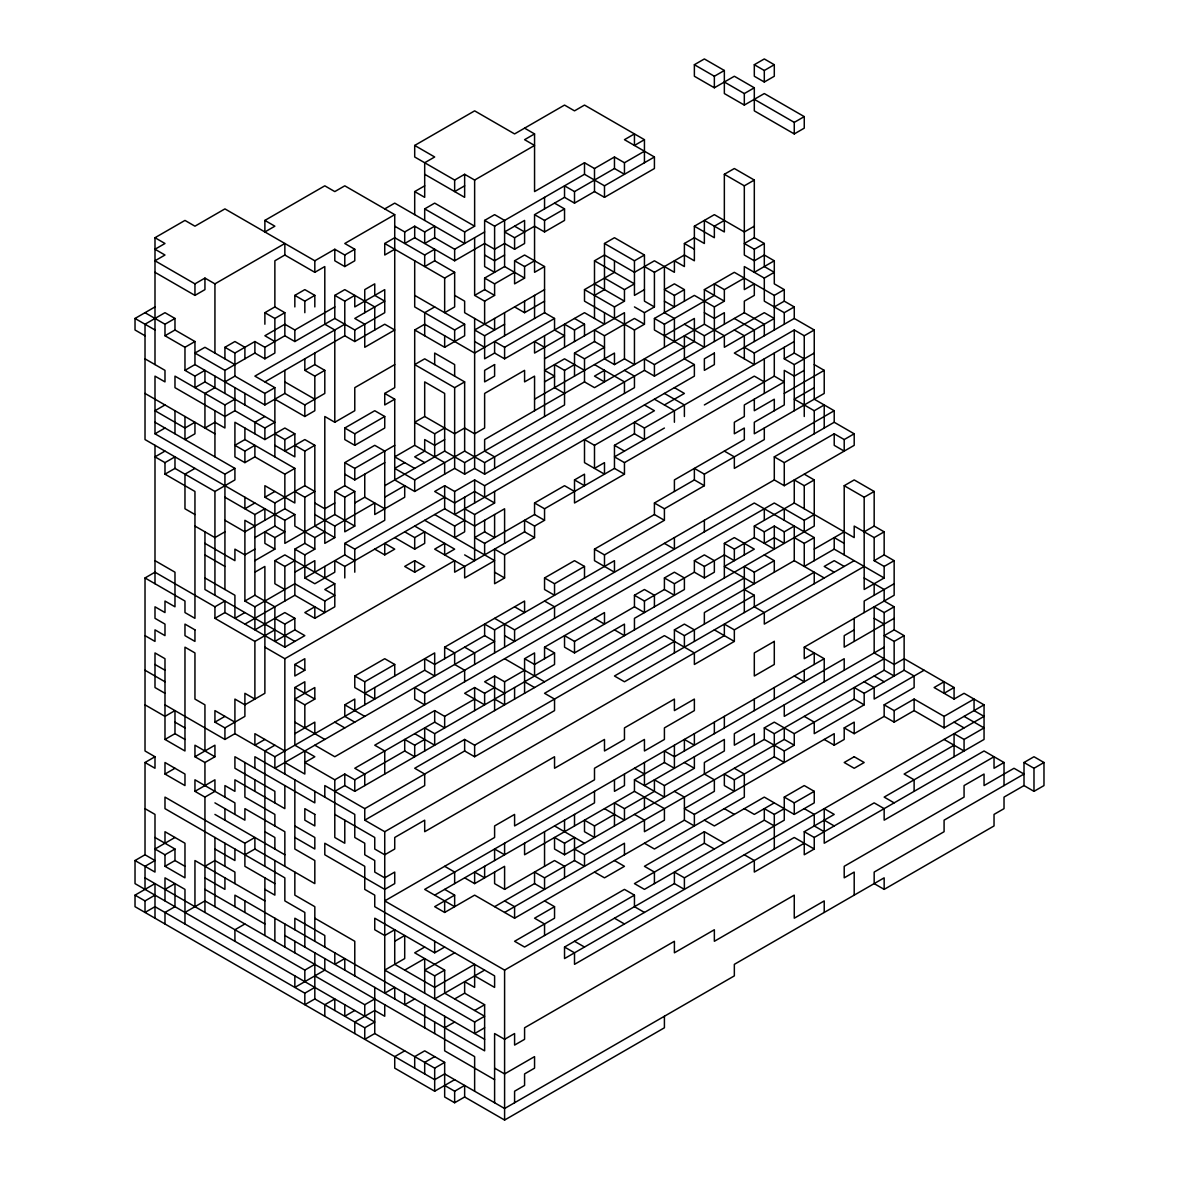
<?xml version="1.0" encoding="UTF-8"?>
<svg xmlns="http://www.w3.org/2000/svg" width="1179" height="1179" viewBox="0 0 1179 1179"><rect width="100%" height="100%" fill="white"/><g stroke="black" fill="none" stroke-linecap="round" stroke-linejoin="round"><path stroke-width="1.5" d="M154.994 364.591L154.994 237.716L184.97 220.414L194.948 226.191L224.924 208.889L314.822 260.78L334.792 249.255L344.784 255.018L354.776 249.255L354.776 260.78L344.784 266.557L334.792 260.78L334.792 249.255M264.877 220.414L274.869 226.191L264.877 231.954L264.877 220.414L324.8 185.825L334.792 191.587L344.784 185.825L394.729 214.652L394.729 387.655L384.737 393.432L384.737 404.957L394.729 399.195L394.729 479.927L414.699 491.466L454.652 468.402L464.644 474.164L474.636 468.402L484.628 474.164L634.449 387.655L634.449 376.13L624.457 370.353M644.441 151.221L624.457 162.746L614.465 156.984L594.496 168.523L584.504 162.746L534.559 191.587L534.559 133.92L524.581 139.682L534.559 145.444L474.636 180.048L464.644 174.286L454.652 180.048L414.699 156.984L414.699 145.444L474.636 110.855L514.589 133.92L564.535 105.078L574.512 110.855L584.504 105.078L644.441 139.682L644.441 162.746M145.017 335.75L135.025 329.987L135.025 318.463L154.994 306.923M154.994 237.716L164.986 243.493L154.994 249.255L164.986 255.018L154.994 260.78L194.948 283.859L204.94 278.082L214.932 283.859L284.846 243.493L284.846 255.018L314.822 272.32L324.8 266.557L324.8 324.225L334.792 329.987L334.792 422.259L324.8 416.496L324.8 543.372L334.792 537.595L334.792 526.07L374.745 502.991L374.745 514.53L404.706 497.229L404.706 485.704L384.737 497.229M154.994 272.32L194.948 295.384L204.94 289.621L204.94 278.082M145.017 312.686L164.986 324.225L174.978 318.463L174.978 329.987L194.948 341.527L194.948 364.591L264.877 404.957L284.846 393.432L304.83 404.957L324.8 393.432L324.8 370.353L314.822 364.591L304.83 370.353L304.83 358.829M284.846 255.018L274.869 260.78L274.869 306.923L284.846 312.686L284.846 335.75L294.838 341.527L334.792 318.463L354.776 329.987L384.737 312.686L384.737 289.621L354.776 306.923L354.776 295.384L344.784 301.161L334.792 295.384L334.792 318.463M164.986 324.225L164.986 335.75L174.978 329.987M384.737 208.889L394.729 203.127L464.644 243.493L464.644 231.954L424.691 208.889L424.691 220.414M414.699 214.652L414.699 191.587L424.691 185.825M394.729 214.652L344.784 243.493L354.776 249.255M164.986 335.75L184.97 347.289L194.948 341.527M424.691 208.889L434.683 203.127L474.636 226.191L474.636 180.048M464.644 185.825L454.652 191.587L454.652 180.048M264.877 324.225L264.877 312.686L274.869 306.923M294.838 306.923L294.838 295.384L304.83 289.621L314.822 295.384L314.822 306.923M384.737 243.493L394.729 237.716L424.691 255.018L434.683 249.255L434.683 260.795L454.652 272.32L454.652 306.923L444.66 312.686L444.66 278.082L384.737 243.493L384.737 255.018L394.729 249.255M394.729 226.191L404.706 231.954L414.699 226.191L424.691 231.954L434.683 226.191L434.683 237.716L454.652 249.255L484.628 231.954M694.372 64.712L704.364 58.95L724.348 70.489L724.348 93.554L744.317 105.078L764.301 93.554L804.255 116.618L804.255 128.157L794.263 133.92L754.309 110.855L754.309 87.791L734.34 76.252L714.356 87.791L694.372 76.252L694.372 64.712L714.356 76.252L724.348 70.489M184.97 347.289L184.97 370.353L194.948 364.591M224.924 358.829L224.924 347.289L234.916 341.527L244.893 347.289L244.893 358.829M264.877 312.686L274.869 318.463L284.846 312.686M294.838 295.384L304.83 301.161L314.822 295.384M554.543 203.127L564.535 208.889L564.535 220.414L544.551 231.954L534.559 226.191L514.589 237.716L504.597 231.954L524.581 220.414L524.581 243.493L514.589 249.255L504.597 243.493L494.605 249.255L484.628 243.493L454.652 260.795L414.699 237.716L404.706 243.493L404.706 231.954M184.97 370.353L194.948 376.13L204.94 370.353L204.94 381.893L274.869 422.259L264.877 428.021L234.916 410.719L224.924 416.496L174.978 387.655L174.978 376.13L224.924 404.957L234.916 399.195M224.924 347.289L234.916 353.052L254.885 341.527L264.877 347.289L284.846 335.75M334.792 295.384L344.784 289.621L374.745 306.923L374.745 329.987M434.683 237.716L424.691 243.493L424.691 231.954M164.986 404.957L154.994 410.719L184.97 428.021L194.948 422.259L194.948 433.798L184.97 439.561L184.97 416.496M204.94 381.893L194.948 387.655L194.948 376.13M234.916 364.591L204.94 347.289L194.948 353.052L224.924 370.353L254.885 353.052L264.877 358.829L274.869 353.052L274.869 318.463M274.869 341.527L264.877 335.75L284.846 324.225L294.838 329.987L334.792 306.923M464.644 231.954L474.636 226.191M484.628 220.414L494.605 226.191L494.605 272.32L484.628 266.557L484.628 220.414L494.605 214.652L504.597 220.414L504.597 266.557L524.581 278.097L524.581 266.557L534.559 260.795M754.309 64.712L764.301 58.95L774.294 64.712L774.294 76.252L764.301 82.014L754.309 76.252L754.309 64.712L764.301 70.489L774.294 64.712M224.924 381.893L234.916 376.13L264.877 393.418L274.869 387.655L274.869 456.862M434.683 260.795L424.691 266.557L424.691 255.018M494.605 226.191L584.504 174.286L604.488 185.825L654.419 156.984L654.419 168.523L604.488 197.35L594.496 191.587L574.512 203.127L564.535 197.35L534.559 214.652L534.559 272.32L544.551 266.557L544.551 312.686L474.636 353.052L424.691 324.225L414.699 329.987L414.699 445.323L444.66 462.625L444.66 474.164M644.441 139.682L634.449 145.459L634.449 133.92L624.457 139.682L654.419 156.984M145.017 358.829L164.986 370.353L164.986 381.893L154.994 376.13L154.994 433.798L164.986 428.021M344.784 324.225L254.885 376.13L274.869 387.655M564.535 197.35L564.535 185.825L574.512 191.587L614.465 168.523L624.457 174.286L624.457 162.746M724.348 82.014L744.317 93.554L754.309 87.791M264.877 381.893L344.784 335.75L354.776 341.527L384.737 324.225L394.729 329.987L364.753 347.289L364.753 324.225L354.776 318.463L384.737 301.161L374.745 295.384L374.745 283.859L364.753 289.621L364.753 312.686M444.66 278.082L454.652 272.32M534.559 214.652L544.551 220.414L564.535 208.889M164.986 451.1L154.994 456.862L164.986 462.625L174.978 456.862L174.978 468.402L164.986 474.164L164.986 462.625M504.597 255.018L494.605 260.795L484.628 255.018M304.83 370.353L314.822 376.13L324.8 370.353M434.683 306.923L424.691 312.686L424.691 335.764M474.636 237.716L474.636 295.384L484.628 289.621L484.628 278.082L504.597 266.557M524.581 278.097L514.589 283.859L514.589 260.795L524.581 255.018L544.551 266.557M264.877 416.496L254.885 422.259L254.885 433.798M484.628 278.082L494.605 283.859L514.589 272.32M194.948 468.402L184.97 474.164L184.97 508.768L194.948 514.53M244.893 428.021L244.893 439.561L234.916 445.323L244.893 451.1L254.885 445.323L254.885 456.862L284.846 474.164L294.838 468.387L294.838 502.991L264.877 485.689L264.877 497.229L274.869 502.991L304.83 485.689L314.822 491.466L304.83 497.229L294.838 491.466M474.636 295.384L484.628 301.161L494.605 295.384L494.605 283.859M754.309 99.316L794.263 122.38L804.255 116.618M254.885 456.862L244.893 462.625L234.916 456.862L234.916 422.259L264.877 439.561L284.846 428.021L294.838 433.798L294.838 456.862L274.869 445.323M274.869 399.195L304.83 416.496L314.822 410.719L314.822 376.13M394.729 364.591L354.776 387.655L354.776 410.719L334.792 422.259M414.699 260.795L414.699 306.923L454.652 329.987L464.644 324.225L464.644 335.764L444.66 347.289L414.699 329.987M594.496 295.398L604.488 289.621L604.488 243.493L614.465 237.716L644.441 255.018L644.441 301.161L654.419 306.923L654.419 272.32L644.441 266.557M594.496 318.463L594.496 260.795L604.488 255.018L634.449 272.32L654.419 260.795L674.403 272.32L674.403 260.795L684.395 266.557L684.395 243.493L694.372 237.731L704.364 243.493L704.364 220.429L724.348 231.954L724.348 174.286L734.34 168.523L754.309 180.048L754.309 237.731L744.317 243.493L754.309 249.255L764.301 243.493L764.301 266.557L774.294 272.32L764.301 278.097L744.317 266.557L744.317 289.621L754.309 283.859L754.309 295.398L744.317 301.161L744.317 312.686L764.301 324.225L764.301 335.764M154.994 433.798L224.924 474.164L234.916 468.387L234.916 479.927L214.932 491.466L174.978 468.402M274.869 433.798L284.846 439.561L294.838 433.798M544.551 289.621L474.636 329.987L484.628 335.764L504.597 324.225M514.589 306.923L524.581 312.686L544.551 301.161M724.348 174.286L744.317 185.825L754.309 180.048M294.838 445.323L304.83 451.1L314.822 445.323L314.822 526.07L334.792 537.595M344.784 428.021L374.745 410.719L384.737 416.496L384.737 428.021L354.776 445.323L344.784 439.561L344.784 428.021L354.776 433.798L384.737 416.496M654.419 306.923L644.441 312.686L644.441 324.225L634.449 329.987L584.504 301.161L584.504 289.621L614.465 272.32L614.465 260.795M604.488 243.493L634.449 260.795L644.441 255.018M654.419 272.32L684.395 255.018L694.372 260.795L694.372 226.191L714.356 214.652L744.317 231.954L754.309 226.191M604.488 312.686L604.488 324.225L584.504 312.686L504.597 358.829L494.605 353.052L484.628 358.829L484.628 335.764M494.605 353.052L494.605 341.527L504.597 347.289L554.543 318.463L554.543 329.987L564.535 335.764L534.559 353.066L534.559 341.527L544.551 347.289M724.348 220.429L714.356 226.191L714.356 237.731L694.372 226.191M254.885 502.991L244.893 508.768L244.893 497.229M264.877 497.229L274.869 491.466M464.644 381.893L424.691 358.829L414.699 364.591L454.652 387.655L464.644 381.893L464.644 451.1L414.699 479.927L394.729 468.402L404.706 462.625M604.488 278.097L624.457 289.621L634.449 283.859L594.496 260.795M145.017 889.379L145.017 866.314L154.994 860.537L145.017 854.775L145.017 762.504L154.994 768.266L154.994 756.741L145.017 750.979L145.017 577.961L154.994 572.198L214.932 606.802L224.924 601.039L224.924 612.564L284.846 647.168L304.83 635.628L294.838 629.866L294.838 618.327L284.846 612.564L254.885 629.866L254.885 606.802L244.893 601.039L244.893 520.293L254.885 526.07M224.924 531.832L214.932 537.595L194.948 526.07M224.924 497.229L254.885 514.53L264.877 508.768L264.877 520.293M354.776 491.466L344.784 497.229L344.784 531.832L354.776 526.07L354.776 491.466L344.784 485.689L344.784 462.625L374.745 445.323L384.737 451.1L384.737 520.293L344.784 543.372L344.784 554.896L354.776 560.659M534.559 410.734L534.559 376.13L524.581 381.893L524.581 370.353L484.628 393.432L484.628 428.021L474.636 433.798L464.644 428.021L454.652 433.798L424.691 416.496L414.699 422.259L434.683 433.798L444.66 428.021M564.535 347.289L564.535 324.225L574.512 329.987L584.504 324.225L584.504 335.764M584.504 289.621L614.465 306.923L624.457 301.161L624.457 289.621M644.441 289.621L634.449 295.398L634.449 260.795M284.846 474.164L284.846 508.768L244.893 531.832L224.924 520.293M344.784 462.625L354.776 468.387L394.729 445.323M544.551 358.829L624.457 312.686L624.457 358.829L614.465 364.591L604.488 358.829L604.488 335.764L634.449 318.463L644.441 324.225M254.885 537.595L274.869 526.07L274.869 502.991M174.978 318.463L164.986 312.686L145.017 324.225L145.017 439.561L284.846 520.293L294.838 514.53L294.838 526.07L314.822 537.595L324.8 531.832M354.776 526.07L334.792 514.53L334.792 491.466L344.784 485.689M344.784 474.164L354.776 479.927L384.737 462.625M414.699 445.323L394.729 456.862L414.699 468.402M574.512 376.13L574.512 353.066L594.496 341.527L594.496 329.987L604.488 335.764M684.395 289.621L674.403 283.859L664.411 289.621L674.403 295.398L684.395 289.621L684.395 301.161M254.885 549.134L244.893 554.896L234.916 549.134L234.916 560.659L204.94 543.357M274.869 537.595L274.869 549.134L264.877 543.372L264.877 531.832L274.869 537.595L284.846 531.832L274.869 526.07M334.792 502.991L324.8 508.768L314.822 502.991M444.66 439.561L434.683 445.323L424.691 439.561L424.691 451.1L414.699 456.862L424.691 462.625M544.551 381.893L554.543 376.13L544.551 370.353L564.535 358.829L584.504 370.353M564.535 393.432L554.543 387.655L554.543 364.591L564.535 370.353L574.512 364.591M574.512 353.066L584.504 358.829L604.488 347.289L594.496 341.527M684.395 347.289L654.419 329.987L654.419 318.463L694.372 295.398L714.356 306.923L714.356 341.527M494.605 468.402L494.605 456.862L484.628 451.1L484.628 439.561L584.504 381.893L594.496 387.655L704.364 324.225L704.364 289.621L734.34 272.32L774.294 295.398L784.271 289.621L784.271 301.161L794.263 306.923L794.263 318.463L734.34 353.066L754.309 364.591L754.309 353.066L794.263 329.987L804.255 335.764L814.247 329.987L814.247 399.195L834.216 410.734L834.216 422.259L774.294 456.862L774.294 479.927L514.589 629.866L494.605 618.341M254.885 560.659L274.869 549.134M334.792 514.53L284.846 543.372L284.846 520.293M354.776 502.991L364.753 497.229L384.737 508.768M384.737 485.704L444.66 451.1L464.644 462.625L564.535 404.957L564.535 370.353M534.559 399.195L614.465 353.066L614.465 364.591M654.419 318.463L664.411 324.225L714.356 295.398L714.356 283.859L724.348 289.621L744.317 278.097M784.271 289.621L774.294 283.859L774.294 260.795L754.309 272.32L754.309 249.255M254.885 572.198L264.877 566.436L264.877 693.296L244.893 704.836L234.916 699.073L234.916 733.677L274.869 756.741L424.691 670.232L434.683 676.009L434.683 652.93L364.753 693.296M284.846 589.5L274.869 583.738L274.869 560.659L284.846 554.896L334.792 583.738L334.792 606.802L314.822 618.327L304.83 612.564L314.822 606.802L314.822 618.327M254.885 606.802L294.838 583.738L324.8 601.039L324.8 612.564L294.838 595.262L294.838 549.134L304.83 543.372L314.822 549.134L314.822 537.595M664.411 335.764L694.372 318.463L694.372 341.527L654.419 364.591L644.441 358.829L644.441 370.368L484.628 462.625L464.644 451.1M714.356 306.923L724.348 301.161L724.348 289.621M274.869 560.659L284.846 566.436L294.838 560.659M294.838 549.134L304.83 554.896L314.822 549.134M214.932 606.802L214.932 618.327L224.924 612.564M244.893 601.039L254.885 595.262L274.869 606.802L274.869 641.405L294.838 629.866M294.838 572.198L314.822 560.659L314.822 572.198M454.652 491.466L454.652 514.53L694.372 376.13L694.372 364.591L484.628 485.704L474.636 479.927L454.652 491.466L444.66 485.704L434.683 491.466L454.652 502.991L474.636 491.466L494.605 502.991L474.636 514.53L464.644 508.768M684.395 324.225L704.364 335.764L744.317 312.686M244.893 612.564L234.916 618.327L234.916 595.262L204.94 577.961M304.83 554.896L304.83 577.961L344.784 554.896M344.784 543.372L354.776 549.134L444.66 497.229M644.441 370.353L654.419 376.13L764.301 312.686L774.294 318.463L724.348 347.289L724.348 335.764L704.364 324.225M774.294 306.923L784.271 301.161M244.893 624.104L294.838 595.262M304.83 577.961L314.822 583.738L334.792 572.198L334.792 560.659L344.784 566.436L444.66 508.768L444.66 485.704M764.301 278.097L764.301 301.161L784.271 312.686L794.263 306.923M334.792 583.738L324.8 589.5L334.792 595.262L324.8 601.039M384.737 554.896L394.729 549.134L384.737 543.372L384.737 554.896L374.745 549.134M404.706 531.832L414.699 537.595L424.691 531.832L424.691 543.372L414.699 549.134L394.729 537.595M214.932 618.327L254.885 641.405L274.869 629.866M274.869 618.327L284.846 624.104L294.838 618.327M434.683 514.53L454.652 526.07L464.644 520.293M594.496 445.323L594.496 468.402L604.488 462.625L604.488 474.164L584.504 462.625L584.504 439.561L594.496 445.323L654.419 410.734L644.441 404.957M664.411 404.957L684.395 393.432L674.403 387.655M414.699 560.659L404.706 566.436L414.699 572.198L424.691 566.436L414.699 560.659L414.699 572.198M494.605 514.53L494.605 537.595L484.628 531.832L474.636 537.595L484.628 543.372L534.559 514.53L534.559 502.991L544.551 508.768L614.465 468.402L614.465 445.323L634.449 433.798L644.441 439.561L644.441 428.036L794.263 341.527M534.559 502.991L564.535 485.704L574.512 491.466M574.512 479.927L584.504 474.164L584.504 485.704L574.512 479.927L574.512 502.991L624.457 474.164L624.457 462.625L614.465 456.862L664.411 428.036M704.364 404.957L754.309 376.13L764.301 381.893M784.271 347.289L784.271 358.829L794.263 353.066L804.255 358.829M264.877 647.168L284.846 658.707L454.652 560.659L454.652 572.198L524.581 531.832L534.559 537.595L534.559 526.07L524.581 520.293L524.581 531.832M624.457 462.625L774.294 376.13L784.271 381.893L744.317 404.957L744.317 416.496L734.34 422.259L734.34 433.798L744.317 428.036L744.317 439.561L674.403 479.927L674.403 491.466M784.271 358.829L794.263 364.591L814.247 353.066M164.986 693.296L154.994 687.534L154.994 652.93L164.986 658.707L164.986 739.439L174.978 733.677L184.97 739.439M294.838 664.47L304.83 658.707L304.83 670.232L294.838 676.009L294.838 664.47L304.83 670.232M534.559 526.07L544.551 520.293L544.551 508.768M804.255 370.368L794.263 376.13L784.271 370.368L784.271 404.957L754.309 422.259L754.309 433.798L824.224 393.432L824.224 370.368L814.247 364.591M145.017 762.504L154.994 756.741M234.916 722.137L214.932 710.598L214.932 722.137L224.924 716.375M504.597 554.896L504.597 577.961L494.605 583.738L494.605 549.134L504.597 554.896L534.559 537.595M784.271 393.432L824.224 370.368M214.932 722.137L224.924 727.9L244.893 716.375L244.893 693.296L254.885 699.073L254.885 641.405M404.706 750.979L404.706 739.439L414.699 745.202L414.699 756.741L404.706 750.979L354.776 779.805L344.784 774.043L334.792 779.805L304.83 762.504L314.822 756.741L294.838 745.202L294.838 687.534L304.83 681.771L304.83 693.296M814.247 387.655L794.263 399.195L814.247 410.734L824.224 404.957L824.224 428.036M164.986 774.043L184.97 785.568L184.97 774.043L164.986 762.504L164.986 774.043L174.978 768.266M194.948 756.741L214.932 745.202L214.932 756.741L204.94 762.504L194.948 756.741L194.948 745.202L214.932 756.741M164.986 704.836L224.924 739.439L234.916 733.677M304.83 704.836L314.822 699.073L314.822 687.534L294.838 699.073L304.83 704.836L304.83 727.9M374.745 687.534L374.745 699.073L354.776 687.534L354.776 676.009L384.737 658.707L394.729 664.47L394.729 676.009M274.869 756.741L274.869 768.266L494.605 641.405L484.628 635.628L484.628 624.104L494.605 629.866L614.465 560.673L614.465 572.198L594.496 560.673L594.496 549.134L654.419 514.53L654.419 503.006L694.372 479.927L704.364 485.704L704.364 474.164L694.372 468.402L694.372 479.927M704.364 474.164L764.301 439.561L764.301 428.036M264.877 739.439L254.885 745.202L254.885 733.677L284.846 750.979M354.776 676.009L364.753 681.771L394.729 664.47M584.504 566.436L554.543 583.738L554.543 595.262L544.551 589.5L544.551 577.961L574.512 560.673L584.504 566.436L584.504 577.961M654.419 503.006L664.411 508.768L704.364 485.704M834.216 410.734L734.34 468.402L734.34 456.862L724.348 451.1M194.948 791.345L214.932 779.805L214.932 791.345L204.94 797.107L194.948 791.345L194.948 779.805L234.916 802.87L234.916 814.409M274.869 745.202L264.877 750.979L264.877 866.314M294.838 733.677L314.822 722.137L314.822 733.677M354.776 722.137L344.784 716.375L344.784 704.836L354.776 699.073L354.776 710.598M444.66 658.707L444.66 647.168L524.581 601.039L524.581 612.564L514.589 606.802M594.496 549.134L604.488 554.896L664.411 520.293L664.411 508.768M484.628 635.628L434.683 664.47L424.691 658.707L424.691 670.232M774.294 456.862L784.271 462.625L834.216 433.798L844.208 439.561L854.2 433.798L854.2 445.338L784.271 485.704L774.294 479.927M314.822 987.412L304.83 993.175L304.83 1004.714L314.822 998.952L364.753 1027.779L374.745 1022.016L135.025 883.616L135.025 860.537L145.017 854.775M174.978 837.473L154.994 849.013L164.986 854.775L174.978 849.013L174.978 860.537L164.986 866.314L164.986 854.775M424.691 693.296L424.691 704.836L414.699 699.073L414.699 687.534L424.691 693.296L754.309 503.006L814.247 537.595L814.247 560.673M814.247 664.47L814.247 652.93L804.255 658.707L804.255 647.168L894.154 595.262L894.154 560.673L884.162 554.896L884.162 531.832L874.17 537.595L854.2 526.07L854.2 537.595L794.263 503.006L794.263 479.927L804.255 485.704L814.247 479.927L814.247 526.07L354.776 791.345L344.784 785.568L334.792 791.345M474.636 699.073L444.66 716.375L434.683 710.598L374.745 745.202L384.737 750.964L384.737 774.043M484.628 693.296L474.636 687.534L464.644 693.296L484.628 704.836L484.628 693.296L494.605 687.534M524.581 670.232L504.597 681.771L494.605 676.009L484.628 681.771L504.597 693.296M524.581 693.311L524.581 658.707L534.559 652.93L534.559 676.009M544.551 658.707L544.551 647.168L604.488 612.564L604.488 624.104L594.496 618.341M614.465 629.866L624.457 635.643L624.457 624.104L574.512 652.93L564.535 647.168L564.535 635.628L574.512 641.405L634.449 606.802L634.449 595.262L644.441 589.5L654.419 595.262L654.419 606.802M664.411 577.961L674.403 583.738L674.403 595.262L664.411 589.5L664.411 577.961L674.403 572.198L684.395 577.961L684.395 589.5L634.449 618.341L634.449 629.866M694.372 572.198L694.372 560.673L704.364 554.896L714.356 560.673L714.356 572.198L704.364 577.961L694.372 572.198L674.403 583.738M724.348 577.975L724.348 543.372L734.34 537.595L754.309 549.134L724.348 566.436L754.309 583.738L754.309 572.198L774.294 560.673L774.294 572.198M754.309 526.07L764.301 531.832L774.294 526.07L774.294 549.134L754.309 537.595L754.309 526.07L794.263 503.006M854.2 895.141L854.2 872.077L844.208 877.839L844.208 866.314L964.068 797.107L964.068 785.568L984.052 774.043L984.052 785.568L1014.014 768.281L1024.006 774.043L944.084 820.171L944.084 831.711L874.17 872.077L874.17 883.616L884.162 889.379L884.162 877.839L734.34 964.348L734.34 975.873L504.597 1108.511L444.66 1073.922L434.683 1079.684L135.025 906.68L135.025 895.141L154.994 883.616L154.994 918.205M444.66 716.375L444.66 727.9L434.683 722.137L354.776 768.266L364.753 774.043L364.753 785.568M424.691 750.979L424.691 727.9L434.683 733.677L554.543 664.47L554.543 652.93L534.559 664.47L524.581 658.707M634.449 595.262L644.441 601.039L664.411 589.5M694.372 560.673L704.364 566.436L724.348 554.896L734.34 560.673L734.34 549.134L724.348 543.372M734.34 549.134L754.309 537.595M844.208 554.896L844.208 485.704L854.2 479.927L874.17 491.466L874.17 526.07L864.178 531.832M135.025 895.141L145.017 900.918L154.994 895.141M164.986 889.379L174.978 883.616L174.978 906.68L164.986 912.443L164.986 923.982M204.94 866.314L214.932 860.537L234.916 872.077L234.916 883.616M304.83 947.046L304.83 912.443L284.846 900.903L284.846 877.839L164.986 808.647L164.986 797.107L244.893 843.236L254.885 837.473L254.885 849.013L314.822 883.616L314.822 860.537L294.838 849.013L294.838 779.805M414.699 745.202L424.691 739.439M774.294 526.07L784.271 531.832L794.263 526.07L794.263 560.673L824.224 577.975M314.822 745.202L334.792 756.741L774.294 503.006L804.255 520.293L814.247 514.53M244.893 854.775L254.885 849.013M844.208 485.704L864.178 497.229L874.17 491.466M364.753 820.171L384.737 831.711L724.348 635.628L724.348 624.104L734.34 629.866L734.34 641.405L694.372 664.47L694.372 652.93L664.411 635.628L474.636 745.202L464.644 739.439L414.699 768.266L424.691 774.043L424.691 785.568L364.753 820.171L364.753 808.647L324.8 785.568L324.8 797.107M744.317 577.961L544.551 693.296L554.543 699.073L554.543 710.598L474.636 756.741L464.644 750.979L364.753 808.647M794.263 537.595L804.255 543.372L814.247 537.595M184.97 912.443L204.94 900.918L474.636 1056.62L474.636 1091.209M674.403 652.93L674.403 629.866L684.395 624.104L694.372 629.866L694.372 641.405M794.263 560.673L704.364 612.564L704.364 624.104M814.247 549.134L844.208 531.832M674.403 641.405L614.465 676.009L624.457 681.771L814.247 572.198L814.247 583.738M674.403 629.866L684.395 635.628L754.309 595.262L754.309 606.802L764.301 612.564L764.301 624.104L864.178 566.436M894.154 560.673L884.162 566.436L884.162 577.975L834.216 549.134L804.255 566.436L804.255 543.372M734.34 629.866L854.2 560.673M244.893 923.982L234.916 929.745L234.916 941.284M874.17 537.595L874.17 560.673L884.162 554.896M884.162 577.975L864.178 589.5L864.178 497.229M894.154 583.738L864.178 601.039L864.178 612.564M854.2 629.866L844.208 635.643L844.208 647.168L894.154 618.341M954.076 687.534L944.084 693.311L944.084 681.771L934.107 687.534L954.076 699.073L954.076 687.534L904.131 658.707L894.154 664.47L874.17 652.945L874.17 606.802L884.162 612.564L894.154 606.802L894.154 629.866L884.162 635.643L894.154 641.405L904.131 635.643L904.131 670.232L914.123 676.009L914.123 687.534L884.162 704.836L884.162 716.375L854.2 733.677L844.208 727.9L844.208 739.439L834.216 745.202L824.224 739.439M804.255 647.168L824.224 658.707L424.691 889.379L454.652 906.68L454.652 895.141L444.66 889.379M145.017 877.839L304.83 970.111L314.822 964.348M434.683 895.141L594.496 802.87L594.496 791.345M634.449 814.409L644.441 820.171L644.441 831.711L664.411 820.171L664.411 808.647L634.449 791.345L634.449 779.805L664.411 762.504L664.411 750.979L674.403 756.741L844.208 658.707L844.208 670.232M454.652 895.141L434.683 906.68L444.66 912.443L474.636 895.141L514.589 918.205L684.395 820.171L694.372 825.948L694.372 814.409L834.216 733.677L834.216 745.202M464.644 877.839L474.636 883.616L504.597 866.314L504.597 889.379L494.605 883.616L494.605 872.077M634.449 791.345L524.581 854.775L524.581 843.236M884.162 647.168L734.34 733.677L734.34 745.202L754.309 733.677L754.309 745.202M394.729 941.284L404.706 935.507L404.706 958.571L384.737 970.111L474.636 1022.016L484.628 1016.254L444.66 993.175L444.66 970.111L414.699 952.809L424.691 947.046M564.535 843.236L574.512 837.473L574.512 860.537L584.504 866.314L584.504 854.775L784.271 739.439L794.263 745.202L794.263 733.677L774.294 722.137L764.301 727.9L764.301 739.439L564.535 854.775L554.543 849.013L554.543 837.473L564.535 843.236L564.535 854.775M594.496 825.948L594.496 837.473L584.504 831.711L584.504 820.171L594.496 825.948L614.465 814.409M614.465 825.948L614.465 802.87L624.457 808.647L654.419 791.345L654.419 779.805L664.411 785.568L694.372 768.281L694.372 756.741M884.162 658.707L784.271 716.375L784.271 704.836M504.597 889.379L554.543 860.537L564.535 866.314L564.535 877.839M764.301 727.9L774.294 733.677L884.162 670.232L894.154 676.009L894.154 641.405M494.605 906.68L534.559 883.616L544.551 889.379L544.551 877.839L534.559 872.077L534.559 883.616M544.551 877.839L574.512 860.537M794.263 733.677L854.2 699.073L864.178 704.836L864.178 693.311L854.2 687.534L854.2 699.073M864.178 693.311L904.131 670.232M404.706 970.111L424.691 958.586L424.691 993.175M454.652 998.952L464.644 993.175L464.644 981.65L474.636 987.412L474.636 964.348L434.683 987.412L394.729 964.348L394.729 929.745L384.737 935.507L374.745 929.745L374.745 918.205L434.683 952.809L444.66 947.046M504.597 912.443L624.457 843.236L624.457 854.775M734.34 779.805L734.34 791.345L724.348 785.568L724.348 774.043L734.34 779.805L774.294 756.741L784.271 762.504L784.271 750.979L764.301 739.439M784.271 750.979L794.263 745.202M864.178 704.836L814.247 733.677L814.247 722.137L804.255 716.375M924.115 670.232L874.17 699.073L874.17 687.534L864.178 681.771M354.776 1010.477L344.784 1016.254L344.784 1004.714M314.822 975.873L364.753 1004.714L374.745 998.952M454.652 952.809L424.691 970.111L434.683 975.873L444.66 970.111M844.208 727.9L854.2 722.137L854.2 733.677M644.441 912.443L634.449 906.68L634.449 895.141L624.457 889.379L524.581 947.046L514.589 941.284L554.543 918.205L554.543 906.68L534.559 918.205L544.551 923.982L544.551 935.507M884.162 704.836L894.154 710.613L914.123 699.073L944.084 716.375L974.06 699.073L974.06 710.613L984.052 716.375L564.535 958.571L564.535 947.046L674.403 883.616L684.395 889.379L684.395 877.839L674.403 872.077L674.403 883.616M414.699 998.952L404.706 1004.714L404.706 993.175M724.348 843.236L704.364 831.711L644.441 866.314L654.419 872.077L654.419 883.616M884.162 716.375L894.154 722.137L914.123 710.613L944.084 727.9L984.052 704.836L984.052 739.439L884.162 797.107L894.154 802.87M664.411 1016.254L664.411 1027.779L504.597 1120.05L464.644 1096.986L454.652 1102.748L444.66 1096.986L444.66 1062.382L434.683 1068.145L374.745 1033.541L364.753 1039.318L364.753 1027.779M484.628 970.111L434.683 998.952L434.683 975.873M714.356 849.013L704.364 843.236L634.449 883.616L644.441 889.379L764.301 820.171L764.301 808.647L774.294 814.409L784.271 808.647M774.294 802.87L754.309 814.409L744.317 808.647M684.395 877.839L784.271 820.171L784.271 797.107L804.255 785.568L814.247 791.345L814.247 802.87L794.263 814.409L764.301 797.107L714.356 825.948L704.364 820.171M954.076 699.073L964.068 693.311L984.052 704.836M334.792 814.409L374.745 837.473L374.745 849.013L384.737 854.775L394.729 849.013L394.729 837.473L424.691 820.171L424.691 831.711L554.543 756.741L554.543 768.266L604.488 739.439L604.488 750.979L624.457 739.439L624.457 727.9L674.403 699.073L674.403 710.598L694.372 699.073L694.372 710.598L664.411 727.9L664.411 739.439L644.441 750.979L644.441 739.439L594.496 768.266L594.496 779.805L514.589 825.934L514.589 814.409L494.605 825.934L494.605 837.473L384.737 900.903L504.597 970.111L634.449 895.141M784.271 797.107L794.263 802.87L814.247 791.345M404.706 1050.843L394.729 1056.62L394.729 1068.145L434.683 1091.209L454.652 1079.684M444.66 1027.779L454.652 1022.016M474.636 1010.477L484.628 1004.714L464.644 993.175M804.255 831.711L814.247 837.473L814.247 849.013L804.255 854.775L804.255 831.711L834.216 814.409L824.224 808.647L824.224 843.236L984.052 750.979L1004.022 762.504L1004.022 785.568M954.076 745.202L904.131 774.043L914.123 779.805L914.123 791.345M954.076 756.741L954.076 733.677L964.068 739.439L984.052 727.9L964.068 716.375M434.683 1056.62L424.691 1062.382L424.691 1073.922M484.628 1027.779L474.636 1033.541L474.636 1022.016M804.255 843.236L754.309 872.077L754.309 860.537L744.317 854.775M814.247 837.473L874.17 802.87L884.162 808.647L884.162 820.171L994.03 756.741L994.03 768.281L1004.022 762.504M444.66 1085.446L454.652 1091.209L464.644 1085.446L464.644 1096.986M1024.006 785.582L1024.006 762.504L1033.983 756.741L1043.975 762.504L1043.975 785.582L1033.983 791.345L1024.006 785.582L1004.022 797.107L1004.022 808.647L994.03 814.409L994.03 825.948L884.162 889.379M1024.006 762.504L1033.983 768.281L1043.975 762.504M754.309 237.731L764.301 243.493M774.294 260.795L764.301 255.018L754.309 260.795L744.317 255.018L744.317 185.825M524.581 128.157L534.559 133.92M684.395 243.493L694.372 249.255M794.263 318.463L814.247 329.987M704.364 289.621L724.348 301.161M734.34 318.463L754.309 329.987L754.309 341.527M414.699 145.444L434.683 156.984L424.691 162.746L424.691 197.35L414.699 191.587M704.364 312.686L714.356 318.463L724.348 312.686L724.348 324.225M734.34 329.987L744.317 335.764L744.317 358.829M664.411 301.161L674.403 306.923L674.403 295.398M744.317 347.289L754.309 353.066M424.691 174.286L464.644 197.35L464.644 174.286M514.589 226.191L524.581 231.954M594.496 283.859L624.457 301.161M634.449 306.923L644.441 312.686M834.216 422.259L854.2 433.798M514.589 260.795L524.581 266.557M694.372 364.591L684.395 358.829L684.395 335.764L704.364 347.289L704.364 335.764M574.512 318.463L584.504 324.225M544.551 312.686L554.543 318.463M624.457 358.829L634.449 364.591L634.449 329.987M484.628 289.621L494.605 295.384M664.411 393.432L684.395 404.957L684.395 416.496M804.255 474.164L814.247 479.927M594.496 364.591L624.457 381.893L624.457 393.432M654.419 399.195L674.403 410.734L674.403 422.259M874.17 526.07L884.162 531.832M454.652 295.384L464.644 301.161L464.644 312.686L494.605 329.987L494.605 318.463M414.699 295.384L464.644 324.225M644.441 428.036L634.449 422.259L634.449 433.798M844.208 543.372L834.216 537.595L834.216 549.134M874.17 560.673L884.162 566.436M474.636 341.527L484.628 347.289M844.208 566.436L834.216 560.673L824.224 566.436L834.216 572.198M864.178 577.975L884.162 589.5L884.162 601.039L894.154 606.802M614.465 445.323L624.457 451.1M614.465 468.402L624.457 474.164M764.301 554.896L774.294 560.673M874.17 618.341L884.162 624.104M894.154 629.866L904.131 635.643M654.419 514.53L664.411 520.293M754.309 572.198L744.317 566.436L744.317 612.564M664.411 543.372L674.403 549.134L674.403 537.595M744.317 589.5L754.309 595.262M384.737 393.432L394.729 399.195M874.17 676.009L884.162 681.771M954.076 722.137L964.068 727.9M944.084 739.439L964.068 750.979L964.068 739.439M534.559 514.53L544.551 520.293M284.846 381.893L314.822 399.195M714.356 629.866L734.34 641.405M794.263 676.009L804.255 681.771L804.255 670.232M135.025 318.463L154.994 329.987M634.449 606.802L644.441 612.564L644.441 601.039M444.66 508.768L474.636 526.07L504.597 508.768L504.597 543.372M314.822 445.323L304.83 439.561L284.846 451.1L284.846 439.561M544.551 577.961L554.543 583.738M424.691 520.293L494.605 560.659L464.644 577.961L464.644 566.436L434.683 549.134L444.66 543.372L444.66 554.896L454.652 549.134L414.699 526.07M464.644 554.896L474.636 560.673L474.636 514.53M494.605 572.198L504.597 577.961M544.551 601.039L554.543 606.802L554.543 618.341M244.893 439.561L294.838 468.387M334.792 491.466L344.784 497.229M145.017 393.432L214.932 433.798M154.994 422.259L234.916 468.387M314.822 514.53L334.792 526.07M544.551 647.168L554.543 652.93M284.846 508.768L294.838 514.53M504.597 635.628L514.589 641.405L514.589 629.866M734.34 768.281L744.317 774.043L744.317 797.107L654.419 849.013L644.441 843.236M804.255 808.647L814.247 814.409L814.247 825.948L824.224 831.711M824.224 820.171L834.216 825.948M504.597 658.707L544.551 681.771M684.395 762.504L694.372 768.281M164.986 474.164L194.948 491.466L194.948 618.327L184.97 612.564L184.97 601.039L145.017 577.961M464.644 647.168L474.636 652.93L474.636 664.47M524.581 681.771L534.559 687.534M664.411 762.504L674.403 768.281L674.403 745.202M764.301 820.171L774.294 825.948M814.247 849.013L794.263 837.473L574.512 964.348L574.512 952.809L564.535 947.046M444.66 647.168L454.652 652.93L454.652 664.47L464.644 670.232L464.644 681.771M724.348 808.647L734.34 814.409M634.449 768.281L644.441 774.043M674.403 791.345L684.395 797.107L684.395 820.171M494.605 699.073L504.597 704.836L504.597 681.771M634.449 779.805L664.411 797.107L664.411 785.568M694.372 814.409L684.395 808.647L714.356 791.345L714.356 779.805L704.364 774.043L704.364 762.504L724.348 750.979L724.348 739.439L644.441 785.568L644.441 762.504M204.94 554.896L224.924 566.436M604.488 808.647L624.457 820.171L624.457 808.647M154.994 560.659L174.978 572.198L174.978 606.802L164.986 601.039L164.986 612.564L154.994 606.802L154.994 618.327L164.986 624.104L164.986 635.628L154.994 629.866L154.994 641.405L145.017 635.628M294.838 641.405L204.94 589.5L204.94 531.832M414.699 733.677L434.683 745.202L434.683 733.677M344.784 704.836L364.753 716.375M554.543 825.948L584.504 843.236M614.465 860.537L624.457 866.314L604.488 877.839L594.496 872.077M294.838 687.534L314.822 699.073M574.512 849.013L584.504 854.775M334.792 722.137L344.784 727.9M294.838 722.137L324.8 739.439M614.465 918.205L624.457 923.982M154.994 664.47L164.986 670.232M145.017 670.232L164.986 681.771M544.551 900.903L554.543 906.68M284.846 762.504L304.83 774.043L304.83 750.964M444.66 866.314L454.652 872.077L454.652 883.616M504.597 900.903L514.589 906.68L514.589 918.205M574.512 941.284L584.504 947.046M145.017 704.836L164.986 716.375L174.978 710.598L174.978 733.677M174.978 722.137L184.97 727.9M164.986 739.439L184.97 750.979L184.97 647.168L194.948 652.93L194.948 699.073L204.94 704.836L204.94 750.979M294.838 825.934L314.822 837.473L314.822 849.013L294.838 837.473M214.932 802.87L244.893 820.171L244.893 808.647L284.846 831.711L284.846 866.314M264.877 831.711L274.869 837.473L274.869 849.013M214.932 814.409L284.846 854.775M474.636 975.873L494.605 987.412L494.605 975.873L374.745 906.68L374.745 895.141L364.753 889.379L364.753 866.314L324.8 843.236L324.8 854.775L384.737 889.379L394.729 883.602L394.729 872.077L384.737 877.839L374.745 872.077L374.745 860.537L364.753 854.775L364.753 843.236L354.776 837.473L354.776 814.409L254.885 756.741L254.885 768.266M145.017 808.647L154.994 814.409L154.994 872.077L135.025 860.537M214.932 849.013L234.916 860.537L234.916 849.013M274.869 883.616L244.893 866.314L244.893 843.236M264.877 889.379L274.869 895.141L274.869 860.537M314.822 918.205L354.776 941.284L354.776 975.873M154.994 837.473L174.978 849.013M264.877 900.903L194.948 860.537L194.948 906.68M174.978 860.537L184.97 866.314M204.94 877.839L224.924 889.379L224.924 877.839M484.628 1039.318L234.916 895.141L234.916 906.68M164.986 866.314L184.97 877.839L184.97 843.236L164.986 831.711L164.986 843.236M204.94 889.379L264.877 923.982M284.846 935.507L484.628 1050.843L484.628 1004.714M494.605 1068.145L504.597 1073.922L534.559 1056.62L534.559 1068.145L524.581 1073.922L524.581 1085.446L514.589 1091.209L514.589 1102.748M494.605 1079.684L444.66 1050.843L444.66 1016.254M444.66 1062.382L424.691 1050.843L414.699 1056.62L414.699 1068.145M304.83 993.175L154.994 906.68L145.017 912.443L145.017 900.918M1033.983 768.281L1033.983 791.345M944.084 716.375L944.084 727.9M914.123 699.073L914.123 710.613M894.154 710.613L894.154 722.137M884.162 612.564L884.162 670.232M874.17 583.738L874.17 595.262M854.2 618.341L854.2 641.405M844.208 439.561L844.208 451.1L834.216 445.338L834.216 433.798M824.224 658.707L824.224 681.771M824.224 912.443L824.224 900.918L794.263 918.205L794.263 895.141L714.356 941.284L714.356 929.745L674.403 952.809L674.403 941.284L524.581 1027.779L524.581 1039.318L514.589 1045.08L514.589 1033.541L504.597 1039.318L494.605 1033.541L494.605 1102.748M814.247 410.734L814.247 433.798M804.255 335.764L804.255 416.496M804.255 485.704L804.255 508.768M804.255 520.293L804.255 531.832M794.263 122.38L794.263 133.92M794.263 329.987L794.263 353.066M794.263 364.591L794.263 410.734M794.263 802.87L794.263 814.409M784.271 312.686L784.271 324.225M784.271 462.625L784.271 485.704M784.271 508.768L784.271 520.293M784.271 531.832L784.271 543.372L774.294 537.595L764.301 543.372L764.301 531.832M784.271 727.9L784.271 739.439M774.294 295.398L774.294 329.987M774.294 353.066L774.294 376.13M774.294 410.734L774.294 399.195L754.309 410.734L754.309 399.195M774.294 687.534L774.294 699.073M774.294 733.677L774.294 756.741M774.294 814.409L774.294 849.013M764.301 70.489L764.301 82.014M764.301 358.829L764.301 393.432M764.301 508.768L764.301 520.293M754.309 699.073L754.309 710.613M744.317 93.554L744.317 105.078M744.317 543.372L744.317 554.896M724.348 716.375L724.348 727.9M714.356 76.252L714.356 87.791M714.356 722.137L714.356 733.677M704.364 520.293L704.364 531.832M704.364 566.436L704.364 577.961M704.364 831.711L704.364 843.236M694.372 733.677L694.372 745.202L684.395 739.439L684.395 750.979M684.395 635.628L684.395 647.168M674.403 341.527L674.403 318.463L664.411 312.686L664.411 266.557M664.411 324.225L664.411 347.289M654.419 364.591L654.419 376.13M644.441 797.107L644.441 808.647M624.457 774.043L624.457 785.568L614.465 791.345L614.465 779.805M614.465 156.984L614.465 168.523M614.465 306.923L614.465 318.463M604.488 185.825L604.488 197.35M604.488 554.896L604.488 566.436M594.496 168.523L594.496 191.587M584.504 162.746L584.504 174.286M584.504 358.829L584.504 381.893M574.512 191.587L574.512 203.127M574.512 329.987L574.512 341.527M574.512 641.405L574.512 652.93M574.512 814.409L574.512 825.948M564.535 820.171L564.535 831.711M544.551 197.35L544.551 208.889M544.551 220.414L544.551 231.954M544.551 335.764L544.551 416.496M544.551 831.711L544.551 866.314M534.559 295.384L534.559 318.463M524.581 301.161L524.581 312.686M514.589 237.716L514.589 249.255M514.589 687.534L514.589 699.073M504.597 312.686L504.597 335.764M504.597 347.289L504.597 358.829M504.597 624.104L504.597 647.168M504.597 843.236L504.597 854.775L494.605 849.013L494.605 860.537M504.597 970.111L504.597 1120.05M494.605 491.466L494.605 502.991M494.605 629.866L494.605 652.93M494.605 676.009L494.605 710.598M484.628 301.161L484.628 324.225M484.628 462.625L484.628 474.164M484.628 485.704L484.628 497.229M484.628 520.293L484.628 531.832M484.628 543.372L484.628 554.896M484.628 866.314L484.628 877.839L474.636 872.077L474.636 883.616M474.636 318.463L474.636 468.402M474.636 479.927L474.636 502.991M474.636 687.534L474.636 710.598M474.636 745.202L474.636 756.741M464.644 462.625L464.644 474.164M464.644 497.229L464.644 531.832L454.652 537.595L454.652 526.07M464.644 739.439L464.644 750.979M454.652 249.255L454.652 260.795M454.652 329.987L454.652 341.527M454.652 376.13L454.652 364.591L434.683 353.052L434.683 364.591M454.652 387.655L454.652 468.402M454.652 1091.209L454.652 1102.748M444.66 335.764L444.66 347.289M444.66 451.1L444.66 393.432L424.691 381.893L424.691 416.496M444.66 900.903L444.66 912.443M434.683 433.798L434.683 456.862M434.683 710.598L434.683 722.137M434.683 941.284L434.683 952.809M434.683 1022.016L434.683 1033.541M434.683 1068.145L434.683 1091.209M424.691 1004.714L424.691 1027.779M414.699 226.191L414.699 237.716M414.699 479.927L414.699 491.466M414.699 537.595L414.699 549.134M394.729 998.952L394.729 987.412L384.737 993.175L384.737 831.711M384.737 1004.714L384.737 1016.254L374.745 1010.477L354.776 1022.016L354.776 1033.541M374.745 987.412L374.745 1033.541M364.753 474.164L364.753 497.229M364.753 681.771L364.753 704.836M364.753 1004.714L364.753 1016.254M354.776 329.987L354.776 341.527M354.776 433.798L354.776 445.323M354.776 468.387L354.776 479.927M354.776 549.134L354.776 572.198M354.776 779.805L354.776 791.345M344.784 255.018L344.784 266.557M344.784 301.161L344.784 335.75M344.784 566.436L344.784 577.961M344.784 774.043L344.784 785.568M344.784 820.171L344.784 843.236L334.792 837.473L334.792 779.805M344.784 970.111L344.784 958.571L334.792 964.348L334.792 952.809M334.792 1010.477L334.792 998.952L324.8 1004.714L324.8 1016.254M324.8 566.436L324.8 577.961M324.8 947.046L324.8 935.507L294.838 918.205L294.838 929.745M324.8 958.586L324.8 970.111L294.838 987.412L294.838 975.873M314.822 260.78L314.822 272.32M314.822 353.052L314.822 364.591M314.822 791.345L314.822 802.87L234.916 756.741L234.916 768.266L274.869 791.345L274.869 802.87M314.822 941.284L314.822 906.68L294.838 895.141L294.838 872.077M314.822 952.809L314.822 998.952M304.83 301.161L304.83 312.686M304.83 404.957L304.83 416.496M304.83 451.1L304.83 485.689M304.83 497.229L304.83 543.372M304.83 970.111L304.83 981.65M294.838 329.987L294.838 341.527M294.838 941.284L294.838 952.809M284.846 370.353L284.846 393.432M284.846 566.436L284.846 601.039M284.846 624.104L284.846 647.168M284.846 658.707L284.846 774.043M284.846 785.568L284.846 808.647L234.916 779.805L234.916 791.345L224.924 785.568L224.924 797.107M284.846 923.982L284.846 947.046M274.869 825.934L274.869 814.409L244.893 797.107L244.893 762.504M274.869 918.205L274.869 941.284M264.877 347.289L264.877 358.829M264.877 393.418L264.877 404.957M264.877 428.021L264.877 439.561M264.877 877.839L264.877 935.507M254.885 341.527L254.885 353.052M254.885 514.53L254.885 595.262M254.885 779.805L254.885 791.345M244.893 393.432L244.893 404.957M244.893 451.1L244.893 462.625M244.893 900.903L244.893 912.443M234.916 353.052L234.916 376.13M234.916 387.655L234.916 410.719M224.924 370.353L224.924 393.432M224.924 404.957L224.924 428.021L214.932 422.259L204.94 428.021L204.94 393.432L214.932 387.655L214.932 376.13M224.924 474.164L224.924 589.5M224.924 727.9L224.924 739.439M224.924 808.647L224.924 820.171M224.924 843.236L224.924 866.314M214.932 283.859L214.932 353.052M214.932 410.719L214.932 456.862M214.932 491.466L214.932 595.262M214.932 837.473L214.932 906.68M204.94 762.504L204.94 785.568M204.94 797.107L204.94 912.443M194.948 283.859L194.948 295.384M184.97 923.982L184.97 889.379L164.986 877.839L164.986 900.918M174.978 410.719L174.978 433.798M154.994 445.323L154.994 583.738M494.605 364.591L484.628 370.353L484.628 381.893L494.605 376.13L494.605 364.591M604.488 370.353L594.496 376.13L604.488 381.893L604.488 370.353M714.356 353.066L704.364 358.829L704.364 370.368L714.356 364.591L714.356 353.066M774.294 641.405L754.309 652.93L754.309 676.009L774.294 664.47L774.294 641.405M854.2 756.741L844.208 762.504L854.2 768.281L864.178 762.504L854.2 756.741M194.948 629.866L184.97 624.104L184.97 635.628L194.948 641.405L194.948 629.866M314.822 814.409L304.83 808.647L304.83 820.171L314.822 825.934L314.822 814.409"/></g></svg>
